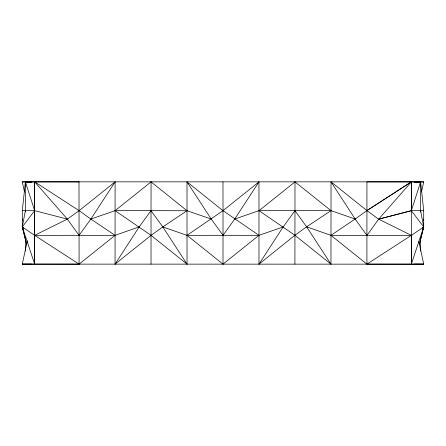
<?xml version="1.0" encoding="UTF-8"?>
<svg xmlns="http://www.w3.org/2000/svg" width="446" height="446" viewBox="0 0 446 446"><rect width="100%" height="100%" fill="white"/><g stroke="black" fill="none" stroke-linecap="round" stroke-linejoin="round"><path stroke-width="0.67" d="M27.317 240.701L22.3 264.155L34.637 264.121L34.66 181.845L411.34 181.845M418.822 241.358L423.7 264.132L366.913 264.132L366.919 235.432L355.161 219.025L331.038 210.657L306.597 226.797L294.923 235.276L258.975 264.132L258.97 235.337L222.989 210.674L187.008 181.896L187.013 210.735L162.79 226.919L151.049 235.349L115.068 264.132L115.085 181.896L79.126 210.679L67.34 219.109L34.643 235.337L79.087 264.132L411.363 264.155L411.363 235.349L378.643 219.181L366.924 210.596L331.032 181.896L330.96 264.132L294.923 235.276L258.992 210.668L234.735 219.047L223.022 235.315L222.989 264.132L187.008 235.343L162.79 226.919L151.021 210.668L151.071 181.89L187.013 210.735L211.198 219.031L223.022 235.315L258.97 235.337L283.138 226.953L294.951 210.663L306.597 226.797L330.96 264.132M151.038 264.132L151.021 210.668L115.085 210.663L90.845 219.075L79.065 235.321L79.087 264.132L34.637 264.155M294.912 264.132L294.99 181.896L331.038 210.657L258.992 210.668L258.953 181.896L222.989 210.674L187.008 235.343L187.036 264.132L151.049 235.349L115.085 210.663L151.071 181.89M25.662 240.472L22.3 226.958L22.3 210.651L25.383 181.89L79.065 181.896M420.444 212.04L420.617 181.89L366.935 181.896L366.919 235.432L411.363 235.349L366.924 264.132L330.921 235.337L306.597 226.797M24.452 191.931L22.3 181.901L31.549 181.901L25.383 181.89L34.637 210.651L22.3 226.925L23.125 228.051L22.3 226.964L25.383 210.685L25.383 181.89L34.637 181.918L34.637 264.121L22.3 264.132M423.444 220.452L423.7 219.109M421.548 191.931L423.7 181.901L414.451 181.901L420.617 181.89L423.7 210.651L423.7 226.958L419.329 244.531M411.652 262.794L411.363 264.132L423.7 264.155L414.451 264.132M420.394 240.216L423.7 226.93L420.617 210.668L411.363 210.668L378.643 219.181L366.919 235.432L330.921 235.337L355.161 219.025L366.924 210.596L411.363 181.873L420.617 181.89L411.363 210.668L423.7 226.964L411.363 264.132L411.363 181.873L366.924 210.596M115.068 264.132L139.191 226.88L151.021 210.668L187.013 210.735L187.008 235.343L223.022 235.315L222.983 181.896M258.975 264.132L283.138 226.953M139.191 226.88L115.085 235.349L90.845 219.075L115.085 181.896M234.735 219.047L258.953 181.896M422.875 228.045L423.7 226.93L422.875 228.051L423.7 226.964L411.363 235.393M422.875 228.073L423.7 226.958M222.989 264.132L258.97 235.337L258.992 210.668L294.99 181.896M22.3 210.651L34.637 210.651L67.34 219.109L79.065 235.321L115.085 235.349L79.087 264.132L34.649 264.093L22.3 226.925L34.637 235.376M414.451 181.918L423.7 181.901M22.3 264.155L31.549 264.132M34.643 235.337L79.065 235.321L78.992 181.896M22.3 181.901L31.549 181.918M420.617 210.668L423.7 210.668M90.845 219.075L79.126 210.679L34.66 181.845L67.34 219.109M22.3 226.958L23.125 228.073M23.125 228.045L22.3 226.93L26.76 244.865M187.008 181.896L211.198 219.031M162.79 226.919L187.036 264.132M331.032 181.896L355.161 219.025M34.348 262.783L34.637 264.121M22.3 219.097L22.556 220.458M25.383 210.685L25.556 212.056M420.617 238.086L420.617 251.109M25.383 238.086L25.383 251.109M411.363 181.918L411.363 210.685L378.643 219.181L411.363 181.918"/></g></svg>
